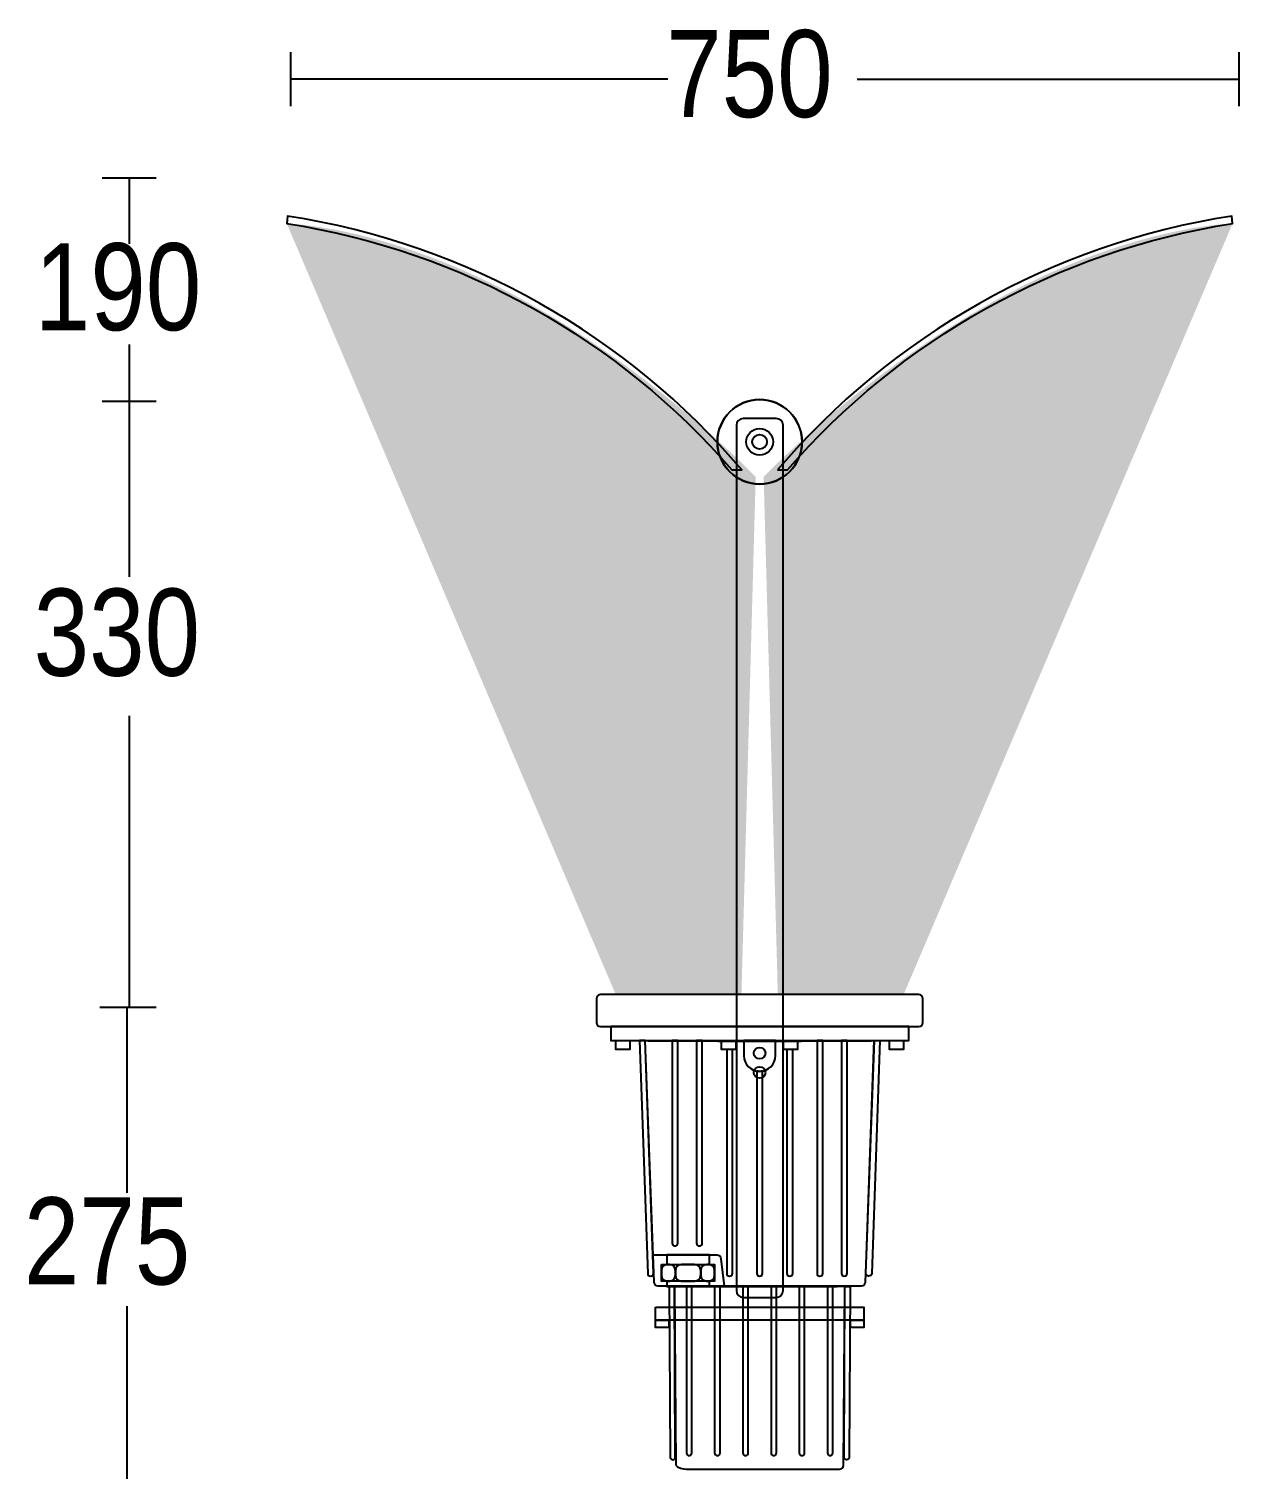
# Model space of a CAD drawing. Extents: x 0 to 208, y 8 to 218.
# Drawn here: x 100.4 to 208.1, y 89.3 to 217.5 of the extents above; entities that cross this region are included whole.
import ezdxf

# ---------------------------------------------------------------- set-up
doc = ezdxf.new("R2010")
doc.units = 0
doc.layers.add('LIVELLO_1', color=160, linetype='Continuous')
doc.styles.add('STD', font='txt')

# ---------------------------------------------------------------- blocks, each defined once
blk = doc.blocks.new('AI9-BLK1')
at = {"layer": 'LIVELLO_1'}
h = blk.add_hatch(color=255, dxfattribs=at)
h.dxf.hatch_style = 2
edge = h.paths.add_edge_path()
edge.add_spline(control_points=[(48.49, 20.1), (48.49, 20.1), (19.22, 88.72), (19.22, 88.72), (19.22, 88.72), (28.45, 88.53), (40.55, 81.75), (52.64, 74.97), (60.94, 66.16), (60.94, 66.16), (60.94, 66.16), (59.67, 20.1), (59.67, 20.1), (59.67, 20.1), (48.49, 20.1), (48.49, 20.1)], knot_values=[0, 0, 0, 0, 1, 1, 1, 2, 2, 2, 3, 3, 3, 4, 4, 4, 5, 5, 5, 5], degree=3, periodic=0)
h = blk.add_hatch(color=255, dxfattribs=at)
h.dxf.hatch_style = 2
edge = h.paths.add_edge_path()
edge.add_spline(control_points=[(74.1, 20.1), (74.1, 20.1), (103.37, 88.72), (103.37, 88.72), (103.37, 88.72), (94.13, 88.53), (82.04, 81.75), (69.95, 74.97), (61.65, 66.16), (61.65, 66.16), (61.65, 66.16), (62.91, 20.1), (62.91, 20.1), (62.91, 20.1), (74.1, 20.1), (74.1, 20.1)], knot_values=[0, 0, 0, 0, 1, 1, 1, 2, 2, 2, 3, 3, 3, 4, 4, 4, 5, 5, 5, 5], degree=3, periodic=0)
at = {"layer": 'LIVELLO_1', "color": 7}
for p, q in [((19.57, 99.17), (19.57, 103.98)), ((103.96, 99.17), (103.96, 103.98)), ((53.11, 101.58), (19.57, 101.58)), ((69.97, 101.58), (103.96, 101.58)), ((2.79, 92.8), (7.59, 92.8)), ((5.19, 92.8), (5.19, 86.91)), ((5.19, 77.96), (5.19, 72.91)), ((2.79, 72.91), (7.59, 72.91)), ((2.79, 72.91), (7.59, 72.91)), ((5.19, 72.91), (5.19, 57.27)), ((5.19, 44.91), (5.19, 18.96)), ((2.58, 18.96), (7.39, 18.96)), ((2.79, 18.96), (7.59, 18.96)), ((4.98, 18.96), (4.98, 2.44)), ((4.98, -7.64), (4.98, -23.28))]:
    blk.add_line(p, q, dxfattribs=at)
for points in [[(74.55, 17.24), (48.04, 17.24), (48.04, 16.01), (50.99, 16.01), (71.6, 16.01), (74.55, 16.01)], [(48.49, 16.01), (49.74, 16.01), (49.74, 15.2), (48.49, 15.2)], [(57.91, 16.01), (59.16, 16.01), (59.16, 15.2), (57.91, 15.2)], [(63.42, 16.01), (64.67, 16.01), (64.67, 15.2), (63.42, 15.2)], [(72.85, 16.01), (74.1, 16.01), (74.1, 15.2), (72.85, 15.2)], [(56.83, -3.07), (53.02, -3.07), (53.02, -3.93), (56.83, -3.93)], [(52.56, -3.93), (57.29, -3.93), (57.29, -5.41), (52.56, -5.41)], [(56.83, -5.41), (53.02, -5.41), (53.02, -5.89), (56.83, -5.89)], [(52.04, -7.74), (70.55, -7.74), (70.55, -8.88), (68.99, -8.88), (53.6, -8.88), (52.04, -8.88)], [(52.04, -8.9), (53.22, -8.9), (53.22, -9.54), (52.04, -9.54)], [(69.37, -8.9), (70.55, -8.9), (70.55, -9.54), (69.37, -9.54)]]:
    blk.add_lwpolyline(points, close=True, dxfattribs=at)
for centre, radius in [((61.29, 69.29), 3.76), ((61.29, 69.29), 1.19), ((61.29, 69.29), 0.654), ((61.29, 14.88), 0.511), ((61.29, 13.16), 0.512)]:
    blk.add_circle(centre, radius, dxfattribs=at)
for points, knots in [([(58.81, 66.81), (48.83, 78.29), (34.94, 86.28), (19.22, 88.72), (19.22, 88.72), (19.29, 89.39), (19.29, 89.39), (35.39, 86.9), (49.58, 78.65), (59.7, 66.81), (59.7, 66.81), (58.81, 66.81), (58.81, 66.81)], [0, 0, 0, 0, 1, 1, 1, 2, 2, 2, 3, 3, 3, 4, 4, 4, 4]), ([(58.81, 66.81), (48.83, 78.29), (34.94, 86.28), (19.22, 88.72), (19.22, 88.72), (19.29, 89.39), (19.29, 89.39), (35.39, 86.9), (49.58, 78.65), (59.7, 66.81), (59.7, 66.81), (58.81, 66.81), (58.81, 66.81)], [0, 0, 0, 0, 1, 1, 1, 2, 2, 2, 3, 3, 3, 4, 4, 4, 4]), ([(62.89, 66.81), (73.01, 78.65), (87.2, 86.9), (103.3, 89.39), (103.3, 89.39), (103.37, 88.72), (103.37, 88.72), (87.65, 86.28), (73.76, 78.29), (63.77, 66.81), (63.77, 66.81), (62.89, 66.81), (62.89, 66.81)], [0, 0, 0, 0, 1, 1, 1, 2, 2, 2, 3, 3, 3, 4, 4, 4, 4]), ([(62.89, 66.81), (73.01, 78.65), (87.2, 86.9), (103.3, 89.39), (103.3, 89.39), (103.37, 88.72), (103.37, 88.72), (87.65, 86.28), (73.76, 78.29), (63.77, 66.81), (63.77, 66.81), (62.89, 66.81), (62.89, 66.81)], [0, 0, 0, 0, 1, 1, 1, 2, 2, 2, 3, 3, 3, 4, 4, 4, 4]), ([(57.53, 69.29), (57.53, 71.37), (59.21, 73.05), (61.29, 73.05), (63.37, 73.05), (65.06, 71.37), (65.06, 69.29), (65.06, 67.21), (63.37, 65.53), (61.29, 65.53), (59.21, 65.53), (57.53, 67.21), (57.53, 69.29)], [0, 0, 0, 0, 1, 1, 1, 2, 2, 2, 3, 3, 3, 4, 4, 4, 4]), ([(59.82, 71.36), (59.82, 71.36), (62.77, 71.36), (62.77, 71.36), (63.1, 71.36), (63.37, 71.1), (63.37, 70.76), (63.37, 70.76), (63.37, -6.26), (63.37, -6.26), (63.37, -6.59), (63.1, -6.86), (62.77, -6.86), (62.77, -6.86), (59.82, -6.86), (59.82, -6.86), (59.49, -6.86), (59.22, -6.59), (59.22, -6.26), (59.22, -6.26), (59.22, 70.76), (59.22, 70.76), (59.22, 71.1), (59.49, 71.36), (59.82, 71.36)], [0, 0, 0, 0, 1, 1, 1, 2, 2, 2, 3, 3, 3, 4, 4, 4, 5, 5, 5, 6, 6, 6, 7, 7, 7, 8, 8, 8, 8]), ([(59.82, 71.36), (59.82, 71.36), (62.77, 71.36), (62.77, 71.36), (63.1, 71.36), (63.37, 71.1), (63.37, 70.76), (63.37, 70.76), (63.37, -6.26), (63.37, -6.26), (63.37, -6.59), (63.1, -6.86), (62.77, -6.86), (62.77, -6.86), (59.82, -6.86), (59.82, -6.86), (59.49, -6.86), (59.22, -6.59), (59.22, -6.26), (59.22, -6.26), (59.22, 70.76), (59.22, 70.76), (59.22, 71.1), (59.49, 71.36), (59.82, 71.36)], [0, 0, 0, 0, 1, 1, 1, 2, 2, 2, 3, 3, 3, 4, 4, 4, 5, 5, 5, 6, 6, 6, 7, 7, 7, 8, 8, 8, 8]), ([(47.13, 20.1), (47.13, 20.1), (75.46, 20.1), (75.46, 20.1), (75.65, 20.1), (75.82, 19.93), (75.82, 19.73), (75.82, 19.73), (75.82, 17.6), (75.82, 17.6), (75.82, 17.4), (75.65, 17.24), (75.46, 17.24), (75.46, 17.24), (47.13, 17.24), (47.13, 17.24), (46.93, 17.24), (46.77, 17.4), (46.77, 17.6), (46.77, 17.6), (46.77, 19.73), (46.77, 19.73), (46.77, 19.93), (46.93, 20.1), (47.13, 20.1)], [0, 0, 0, 0, 1, 1, 1, 2, 2, 2, 3, 3, 3, 4, 4, 4, 5, 5, 5, 6, 6, 6, 7, 7, 7, 8, 8, 8, 8]), ([(51.11, 16.01), (51.11, 16.01), (51.84, -4.72), (51.84, -4.72), (51.84, -4.86), (51.74, -4.97), (51.6, -4.97), (51.45, -4.97), (51.34, -4.86), (51.33, -4.72), (51.33, -4.72), (50.6, 16.01), (50.6, 16.01), (50.6, 16.01), (51.11, 16.01), (51.11, 16.01)], [0, 0, 0, 0, 1, 1, 1, 2, 2, 2, 3, 3, 3, 4, 4, 4, 5, 5, 5, 5]), ([(70.69, -5.5), (70.69, -5.5), (71.48, 16), (71.48, 16), (71.28, 15.94), (51.3, 15.94), (51.11, 16), (51.11, 16), (51.9, -5.5), (51.9, -5.5), (51.9, -5.7), (52.06, -5.86), (52.26, -5.86), (52.26, -5.86), (70.33, -5.86), (70.33, -5.86), (70.53, -5.86), (70.69, -5.7), (70.69, -5.5)], [0, 0, 0, 0, 1, 1, 1, 2, 2, 2, 3, 3, 3, 4, 4, 4, 5, 5, 5, 6, 6, 6, 6]), ([(53.51, 16.01), (53.51, 16.01), (54.01, 16.01), (54.01, 16.01), (54.01, 16.01), (54.01, -2.03), (54.01, -2.03), (54.01, -2.17), (53.9, -2.28), (53.75, -2.28), (53.62, -2.28), (53.51, -2.17), (53.51, -2.03), (53.51, -2.03), (53.51, 16.01), (53.51, 16.01)], [0, 0, 0, 0, 1, 1, 1, 2, 2, 2, 3, 3, 3, 4, 4, 4, 5, 5, 5, 5]), ([(55.68, 16.01), (55.68, 16.01), (56.19, 16.01), (56.19, 16.01), (56.19, 16.01), (56.19, -2.03), (56.19, -2.03), (56.19, -2.17), (56.08, -2.28), (55.92, -2.28), (55.79, -2.28), (55.68, -2.17), (55.68, -2.03), (55.68, -2.03), (55.68, 16.01), (55.68, 16.01)], [0, 0, 0, 0, 1, 1, 1, 2, 2, 2, 3, 3, 3, 4, 4, 4, 5, 5, 5, 5]), ([(59.89, 14.66), (59.89, 14.66), (59.89, 16.01), (59.89, 16.01), (59.89, 16.01), (62.69, 16.01), (62.69, 16.01), (62.69, 16.01), (62.69, 14.66), (62.69, 14.66), (62.69, 13.89), (62.07, 13.26), (61.29, 13.26), (60.52, 13.26), (59.89, 13.89), (59.89, 14.66)], [0, 0, 0, 0, 1, 1, 1, 2, 2, 2, 3, 3, 3, 4, 4, 4, 5, 5, 5, 5]), ([(66.4, 16.01), (66.4, 16.01), (66.91, 16.01), (66.91, 16.01), (66.91, 16.01), (66.91, -4.72), (66.91, -4.72), (66.91, -4.86), (66.8, -4.97), (66.65, -4.97), (66.51, -4.97), (66.4, -4.86), (66.4, -4.72), (66.4, -4.72), (66.4, 16.01), (66.4, 16.01)], [0, 0, 0, 0, 1, 1, 1, 2, 2, 2, 3, 3, 3, 4, 4, 4, 5, 5, 5, 5]), ([(68.57, 16.01), (68.57, 16.01), (69.08, 16.01), (69.08, 16.01), (69.08, 16.01), (69.08, -4.72), (69.08, -4.72), (69.08, -4.86), (68.97, -4.97), (68.82, -4.97), (68.68, -4.97), (68.57, -4.86), (68.57, -4.72), (68.57, -4.72), (68.57, 16.01), (68.57, 16.01)], [0, 0, 0, 0, 1, 1, 1, 2, 2, 2, 3, 3, 3, 4, 4, 4, 5, 5, 5, 5]), ([(71.48, 16.01), (71.48, 16.01), (70.75, -4.72), (70.75, -4.72), (70.75, -4.86), (70.85, -4.97), (70.99, -4.97), (71.14, -4.97), (71.25, -4.86), (71.26, -4.72), (71.26, -4.72), (71.98, 16.01), (71.98, 16.01), (71.98, 16.01), (71.48, 16.01), (71.48, 16.01)], [0, 0, 0, 0, 1, 1, 1, 2, 2, 2, 3, 3, 3, 4, 4, 4, 5, 5, 5, 5]), ([(58.87, 15.2), (58.87, 15.2), (58.87, -4.72), (58.87, -4.72), (58.87, -4.86), (58.76, -4.97), (58.61, -4.97), (58.47, -4.97), (58.36, -4.86), (58.36, -4.72), (58.36, -4.72), (58.36, 15.2), (58.36, 15.2), (58.36, 15.2), (58.87, 15.2), (58.87, 15.2)], [0, 0, 0, 0, 1, 1, 1, 2, 2, 2, 3, 3, 3, 4, 4, 4, 5, 5, 5, 5]), ([(64.23, 15.2), (64.23, 15.2), (64.23, -4.72), (64.23, -4.72), (64.23, -4.86), (64.12, -4.97), (63.97, -4.97), (63.83, -4.97), (63.72, -4.86), (63.72, -4.72), (63.72, -4.72), (63.72, 15.2), (63.72, 15.2), (63.72, 15.2), (64.23, 15.2), (64.23, 15.2)], [0, 0, 0, 0, 1, 1, 1, 2, 2, 2, 3, 3, 3, 4, 4, 4, 5, 5, 5, 5]), ([(61.55, 13.28), (61.55, 13.28), (61.55, -4.72), (61.55, -4.72), (61.55, -4.86), (61.44, -4.97), (61.29, -4.97), (61.15, -4.97), (61.04, -4.86), (61.04, -4.72), (61.04, -4.72), (61.04, 13.28), (61.04, 13.28), (61.12, 13.27), (61.21, 13.26), (61.29, 13.26), (61.38, 13.26), (61.46, 13.27), (61.55, 13.28)], [0, 0, 0, 0, 1, 1, 1, 2, 2, 2, 3, 3, 3, 4, 4, 4, 5, 5, 5, 6, 6, 6, 6]), ([(57.48, -3.07), (57.48, -3.07), (51.81, -3.07), (51.81, -3.07), (51.81, -3.07), (51.9, -5.5), (51.9, -5.5), (51.9, -5.7), (52.06, -5.86), (52.26, -5.86), (52.26, -5.86), (58.13, -5.86), (58.13, -5.86), (58.13, -5.86), (57.85, -3.43), (57.85, -3.43), (57.85, -3.23), (57.68, -3.07), (57.48, -3.07)], [0, 0, 0, 0, 1, 1, 1, 2, 2, 2, 3, 3, 3, 4, 4, 4, 5, 5, 5, 6, 6, 6, 6]), ([(53.11, -3.93), (53.11, -3.93), (53.26, -3.93), (53.26, -3.93), (53.56, -3.93), (53.8, -4.18), (53.8, -4.48), (53.8, -4.48), (53.8, -4.87), (53.8, -4.87), (53.8, -5.17), (53.56, -5.41), (53.26, -5.41), (53.26, -5.41), (53.11, -5.41), (53.11, -5.41), (52.81, -5.41), (52.56, -5.17), (52.56, -4.87), (52.56, -4.87), (52.56, -4.48), (52.56, -4.48), (52.56, -4.18), (52.81, -3.93), (53.11, -3.93)], [0, 0, 0, 0, 1, 1, 1, 2, 2, 2, 3, 3, 3, 4, 4, 4, 5, 5, 5, 6, 6, 6, 7, 7, 7, 8, 8, 8, 8]), ([(54.35, -3.93), (54.35, -3.93), (55.5, -3.93), (55.5, -3.93), (55.8, -3.93), (56.05, -4.18), (56.05, -4.48), (56.05, -4.48), (56.05, -4.87), (56.05, -4.87), (56.05, -5.17), (55.8, -5.41), (55.5, -5.41), (55.5, -5.41), (54.35, -5.41), (54.35, -5.41), (54.05, -5.41), (53.8, -5.17), (53.8, -4.87), (53.8, -4.87), (53.8, -4.48), (53.8, -4.48), (53.8, -4.18), (54.05, -3.93), (54.35, -3.93)], [0, 0, 0, 0, 1, 1, 1, 2, 2, 2, 3, 3, 3, 4, 4, 4, 5, 5, 5, 6, 6, 6, 7, 7, 7, 8, 8, 8, 8]), ([(56.59, -3.93), (56.59, -3.93), (56.74, -3.93), (56.74, -3.93), (57.04, -3.93), (57.29, -4.18), (57.29, -4.48), (57.29, -4.48), (57.29, -4.87), (57.29, -4.87), (57.29, -5.17), (57.04, -5.41), (56.74, -5.41), (56.74, -5.41), (56.59, -5.41), (56.59, -5.41), (56.29, -5.41), (56.05, -5.17), (56.05, -4.87), (56.05, -4.87), (56.05, -4.48), (56.05, -4.48), (56.05, -4.18), (56.29, -3.93), (56.59, -3.93)], [0, 0, 0, 0, 1, 1, 1, 2, 2, 2, 3, 3, 3, 4, 4, 4, 5, 5, 5, 6, 6, 6, 7, 7, 7, 8, 8, 8, 8]), ([(53.71, -5.89), (53.71, -5.89), (53.79, -21.08), (53.79, -21.08), (53.79, -21.2), (53.7, -21.31), (53.57, -21.31), (53.43, -21.31), (53.32, -21.2), (53.32, -21.08), (53.32, -21.08), (53.24, -5.89), (53.24, -5.89), (53.24, -5.89), (53.71, -5.89), (53.71, -5.89)], [0, 0, 0, 0, 1, 1, 1, 2, 2, 2, 3, 3, 3, 4, 4, 4, 5, 5, 5, 5]), ([(53.71, -5.89), (53.71, -5.89), (53.79, -21.08), (53.79, -21.08), (53.79, -21.2), (53.7, -21.31), (53.57, -21.31), (53.43, -21.31), (53.32, -21.2), (53.32, -21.08), (53.32, -21.08), (53.24, -5.89), (53.24, -5.89), (53.24, -5.89), (53.71, -5.89), (53.71, -5.89)], [0, 0, 0, 0, 1, 1, 1, 2, 2, 2, 3, 3, 3, 4, 4, 4, 5, 5, 5, 5]), ([(53.85, -21.8), (53.85, -21.8), (53.71, -5.89), (53.71, -5.89), (53.89, -5.94), (68.7, -5.94), (68.87, -5.89), (68.87, -5.89), (68.74, -21.8), (68.74, -21.8), (68.74, -21.99), (68.59, -22.15), (68.4, -22.15), (68.4, -22.15), (54.78, -22.15), (54.78, -22.15), (54.6, -22.15), (53.85, -21.99), (53.85, -21.8)], [0, 0, 0, 0, 1, 1, 1, 2, 2, 2, 3, 3, 3, 4, 4, 4, 5, 5, 5, 6, 6, 6, 6]), ([(55.26, -5.89), (55.26, -5.89), (55.26, -20.71), (55.26, -20.71), (55.26, -20.83), (55.16, -20.94), (55.03, -20.94), (54.89, -20.94), (54.78, -20.83), (54.78, -20.71), (54.78, -20.71), (54.78, -5.89), (54.78, -5.89), (54.78, -5.89), (55.26, -5.89), (55.26, -5.89)], [0, 0, 0, 0, 1, 1, 1, 2, 2, 2, 3, 3, 3, 4, 4, 4, 5, 5, 5, 5]), ([(55.26, -5.89), (55.26, -5.89), (55.26, -20.71), (55.26, -20.71), (55.26, -20.83), (55.16, -20.94), (55.03, -20.94), (54.89, -20.94), (54.78, -20.83), (54.78, -20.71), (54.78, -20.71), (54.78, -5.89), (54.78, -5.89), (54.78, -5.89), (55.26, -5.89), (55.26, -5.89)], [0, 0, 0, 0, 1, 1, 1, 2, 2, 2, 3, 3, 3, 4, 4, 4, 5, 5, 5, 5]), ([(57.77, -5.89), (57.77, -5.89), (57.77, -20.71), (57.77, -20.71), (57.77, -20.83), (57.67, -20.94), (57.54, -20.94), (57.4, -20.94), (57.29, -20.83), (57.29, -20.71), (57.29, -20.71), (57.29, -5.89), (57.29, -5.89), (57.29, -5.89), (57.77, -5.89), (57.77, -5.89)], [0, 0, 0, 0, 1, 1, 1, 2, 2, 2, 3, 3, 3, 4, 4, 4, 5, 5, 5, 5]), ([(57.77, -5.89), (57.77, -5.89), (57.77, -20.71), (57.77, -20.71), (57.77, -20.83), (57.67, -20.94), (57.54, -20.94), (57.4, -20.94), (57.29, -20.83), (57.29, -20.71), (57.29, -20.71), (57.29, -5.89), (57.29, -5.89), (57.29, -5.89), (57.77, -5.89), (57.77, -5.89)], [0, 0, 0, 0, 1, 1, 1, 2, 2, 2, 3, 3, 3, 4, 4, 4, 5, 5, 5, 5]), ([(60.28, -5.89), (60.28, -5.89), (60.28, -20.71), (60.28, -20.71), (60.28, -20.83), (60.17, -20.94), (60.05, -20.94), (59.91, -20.94), (59.8, -20.83), (59.8, -20.71), (59.8, -20.71), (59.8, -5.89), (59.8, -5.89), (59.8, -5.89), (60.28, -5.89), (60.28, -5.89)], [0, 0, 0, 0, 1, 1, 1, 2, 2, 2, 3, 3, 3, 4, 4, 4, 5, 5, 5, 5]), ([(60.28, -5.89), (60.28, -5.89), (60.28, -20.71), (60.28, -20.71), (60.28, -20.83), (60.17, -20.94), (60.05, -20.94), (59.91, -20.94), (59.8, -20.83), (59.8, -20.71), (59.8, -20.71), (59.8, -5.89), (59.8, -5.89), (59.8, -5.89), (60.28, -5.89), (60.28, -5.89)], [0, 0, 0, 0, 1, 1, 1, 2, 2, 2, 3, 3, 3, 4, 4, 4, 5, 5, 5, 5]), ([(62.78, -5.89), (62.78, -5.89), (62.78, -20.71), (62.78, -20.71), (62.78, -20.83), (62.68, -20.94), (62.55, -20.94), (62.41, -20.94), (62.31, -20.83), (62.31, -20.71), (62.31, -20.71), (62.31, -5.89), (62.31, -5.89), (62.31, -5.89), (62.78, -5.89), (62.78, -5.89)], [0, 0, 0, 0, 1, 1, 1, 2, 2, 2, 3, 3, 3, 4, 4, 4, 5, 5, 5, 5]), ([(62.78, -5.89), (62.78, -5.89), (62.78, -20.71), (62.78, -20.71), (62.78, -20.83), (62.68, -20.94), (62.55, -20.94), (62.41, -20.94), (62.31, -20.83), (62.31, -20.71), (62.31, -20.71), (62.31, -5.89), (62.31, -5.89), (62.31, -5.89), (62.78, -5.89), (62.78, -5.89)], [0, 0, 0, 0, 1, 1, 1, 2, 2, 2, 3, 3, 3, 4, 4, 4, 5, 5, 5, 5]), ([(65.29, -5.89), (65.29, -5.89), (65.29, -20.71), (65.29, -20.71), (65.29, -20.83), (65.19, -20.94), (65.06, -20.94), (64.92, -20.94), (64.82, -20.83), (64.82, -20.71), (64.82, -20.71), (64.82, -5.89), (64.82, -5.89), (64.82, -5.89), (65.29, -5.89), (65.29, -5.89)], [0, 0, 0, 0, 1, 1, 1, 2, 2, 2, 3, 3, 3, 4, 4, 4, 5, 5, 5, 5]), ([(65.29, -5.89), (65.29, -5.89), (65.29, -20.71), (65.29, -20.71), (65.29, -20.83), (65.19, -20.94), (65.06, -20.94), (64.92, -20.94), (64.82, -20.83), (64.82, -20.71), (64.82, -20.71), (64.82, -5.89), (64.82, -5.89), (64.82, -5.89), (65.29, -5.89), (65.29, -5.89)], [0, 0, 0, 0, 1, 1, 1, 2, 2, 2, 3, 3, 3, 4, 4, 4, 5, 5, 5, 5]), ([(67.8, -5.89), (67.8, -5.89), (67.8, -20.71), (67.8, -20.71), (67.8, -20.83), (67.7, -20.94), (67.57, -20.94), (67.43, -20.94), (67.33, -20.83), (67.33, -20.71), (67.33, -20.71), (67.33, -5.89), (67.33, -5.89), (67.33, -5.89), (67.8, -5.89), (67.8, -5.89)], [0, 0, 0, 0, 1, 1, 1, 2, 2, 2, 3, 3, 3, 4, 4, 4, 5, 5, 5, 5]), ([(67.8, -5.89), (67.8, -5.89), (67.8, -20.71), (67.8, -20.71), (67.8, -20.83), (67.7, -20.94), (67.57, -20.94), (67.43, -20.94), (67.33, -20.83), (67.33, -20.71), (67.33, -20.71), (67.33, -5.89), (67.33, -5.89), (67.33, -5.89), (67.8, -5.89), (67.8, -5.89)], [0, 0, 0, 0, 1, 1, 1, 2, 2, 2, 3, 3, 3, 4, 4, 4, 5, 5, 5, 5]), ([(68.87, -5.89), (68.87, -5.89), (68.8, -21.08), (68.8, -21.08), (68.79, -21.2), (68.89, -21.31), (69.02, -21.31), (69.16, -21.31), (69.27, -21.2), (69.27, -21.08), (69.27, -21.08), (69.35, -5.89), (69.35, -5.89), (69.35, -5.89), (68.87, -5.89), (68.87, -5.89)], [0, 0, 0, 0, 1, 1, 1, 2, 2, 2, 3, 3, 3, 4, 4, 4, 5, 5, 5, 5]), ([(68.87, -5.89), (68.87, -5.89), (68.8, -21.08), (68.8, -21.08), (68.79, -21.2), (68.89, -21.31), (69.02, -21.31), (69.16, -21.31), (69.27, -21.2), (69.27, -21.08), (69.27, -21.08), (69.35, -5.89), (69.35, -5.89), (69.35, -5.89), (68.87, -5.89), (68.87, -5.89)], [0, 0, 0, 0, 1, 1, 1, 2, 2, 2, 3, 3, 3, 4, 4, 4, 5, 5, 5, 5])]:
    blk.add_open_spline(points, degree=3, knots=knots, dxfattribs=at)
at = {"layer": 'LIVELLO_1', "color": 7, "char_height": 7.7493, "attachment_point": 1, "style": 'STD'}
for s, insert in [('\\fArial Narrow|b0|i0;\\H7.7493;\\C7;750', (52.98, 105.94)), ('\\fArial Narrow|b0|i0;\\H7.7493;\\C7;190', (-3.19, 86.97)), ('\\fArial Narrow|b0|i0;\\H7.7493;\\C7;330', (-3.3, 56.22)), ('\\fArial Narrow|b0|i0;\\H7.7493;\\C7;275', (-4.17, 2.04))]:
    blk.add_mtext(s, dxfattribs=dict(at, insert=insert))

msp = doc.modelspace()

# ---------------------------------------------------------------- block references
at = {"layer": 'LIVELLO_1', "color": 7}
msp.add_blockref('AI9-BLK1', (104.127322, 111.452112), dxfattribs=at)

doc.saveas('drawing.dxf')
